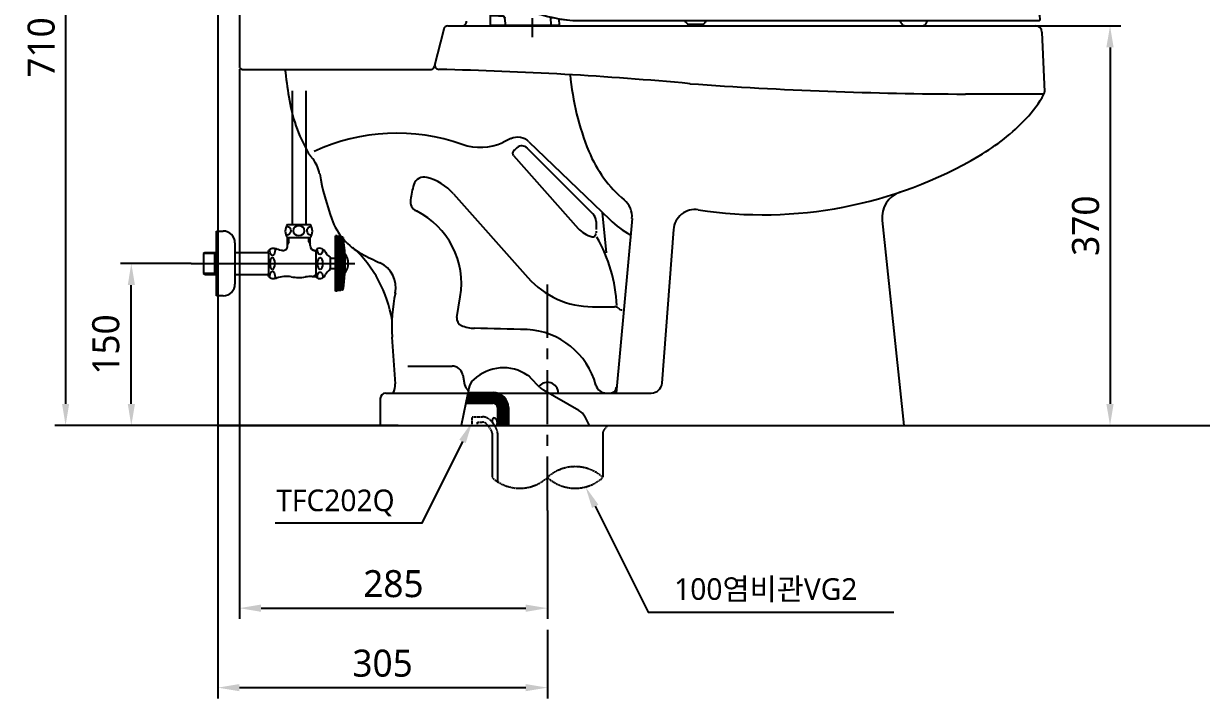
# Model space of a CAD drawing. Extents: x 62 to 2241, y -49 to 2238.
# Drawn here: x 62 to 1151, y -49 to 576 of the extents above; entities that cross this region are included whole.
import ezdxf

# ---------------------------------------------------------------- set-up
doc = ezdxf.new("R2010")
doc.units = 0
doc.header["$LTSCALE"] = 20
doc.header["$MEASUREMENT"] = 0
for name, pattern in [('CENTER', [2, 1.25, -0.25, 0.25, -0.25]), ('HIDDEN', [0.375, 0.25, -0.125]), ('HIDDEN2', [0.1875, 0.125, -0.0625])]:
    doc.linetypes.add(name, pattern=pattern)
doc.layers.get('0').update_dxf_attribs({"linetype": 'CONTINUOUS'})
doc.layers.get('DEFPOINTS').update_dxf_attribs({"linetype": 'CONTINUOUS'})
for name, color, linetype in [('1', 1, 'CONTINUOUS'), ('2', 2, 'CONTINUOUS'), ('3', 3, 'CONTINUOUS'), ('4', 4, 'CONTINUOUS'), ('6', 6, 'CONTINUOUS'), ('CENTER', 2, 'CENTER')]:
    doc.layers.add(name, color=color, linetype=linetype)
doc.styles.add('ROMANS', font='romans', dxfattribs={"height": 10.144927})
doc.styles.get("Standard").update_dxf_attribs({"font": 'NanumGothic.ttf'})
doc.dimstyles.get("Standard").update_dxf_attribs({"dimtxt": 2.7, "dimasz": 2, "dimexe": 2, "dimexo": 1, "dimgap": 1.5, "dimtad": 1, "dimlfac": 10, "dimzin": 0, "dimdsep": 46, "dimtxsty": 'Standard', "dimcen": 0, "dimclrt": 2, "dimadec": 0, "dimazin": 0, "dimtfac": 1, "dimtofl": 0, "dimtmove": 0, "dimatfit": 3, "dimfxl": 0, "dimtolj": 1, "dimtzin": 0, "dimarcsym": 0})

# ---------------------------------------------------------------- blocks, each defined once
blk = doc.blocks.new('*D3')
at = {"layer": '1', "color": 3, "linetype": 'ByBlock', "lineweight": -2}
for p, q in [((241.3, 204), (241.3, -48.7)), ((546.3, 14.9), (546.3, -48.7)), ((261.3, -38.7), (526.3, -38.7))]:
    blk.add_line(p, q, dxfattribs=at)
at = {"layer": '1', "color": 3}
for points in [[(261.3, -35.4), (261.3, -42), (241.3, -38.7)], [(526.3, -35.4), (526.3, -42), (546.3, -38.7)]]:
    blk.add_solid(points, dxfattribs=at)
at = {"layer": 'DEFPOINTS', "color": 0}
for p in [(241.3, 204), (546.3, 14.9), (546.3, -38.7)]:
    blk.add_point(p, dxfattribs=at)
at = {"layer": '1', "color": 2, "insert": (393.8, -16.2), "char_height": 25, "attachment_point": 5}
blk.add_mtext('\\A1;305', dxfattribs=at)
blk = doc.blocks.new('*D4')
at = {"layer": '1', "color": 3, "linetype": 'ByBlock', "lineweight": -2}
for p, q in [((216.7, 354), (151.3, 354)), ((161.3, 224), (161.3, 334)), ((241.3, 204), (151.3, 204))]:
    blk.add_line(p, q, dxfattribs=at)
at = {"layer": '1', "color": 3}
for points in [[(158, 334), (164.7, 334), (161.3, 354)], [(158, 224), (164.7, 224), (161.3, 204)]]:
    blk.add_solid(points, dxfattribs=at)
at = {"layer": 'DEFPOINTS', "color": 0}
for p in [(161.3, 354), (216.7, 354), (241.3, 204)]:
    blk.add_point(p, dxfattribs=at)
at = {"layer": '1', "color": 2, "insert": (137.8, 279), "char_height": 25, "attachment_point": 5, "rotation": 90}
blk.add_mtext('\\A1;150', dxfattribs=at)
blk = doc.blocks.new('*D6')
at = {"layer": '1', "color": 3, "linetype": 'ByBlock', "lineweight": -2}
for p, q in [((261.3, 534), (261.3, 24.9)), ((546.3, 125.3), (546.3, 24.9)), ((281.3, 34.9), (526.3, 34.9))]:
    blk.add_line(p, q, dxfattribs=at)
at = {"layer": '1', "color": 3}
for points in [[(281.3, 38.2), (281.3, 31.5), (261.3, 34.9)], [(526.3, 38.2), (526.3, 31.5), (546.3, 34.9)]]:
    blk.add_solid(points, dxfattribs=at)
at = {"layer": 'DEFPOINTS', "color": 0}
for p in [(261.3, 534), (546.3, 125.3), (546.3, 34.9)]:
    blk.add_point(p, dxfattribs=at)
at = {"layer": '1', "color": 2, "insert": (403.8, 57.4), "char_height": 25, "attachment_point": 5}
blk.add_mtext('\\A1;285', dxfattribs=at)
blk = doc.blocks.new('*X1')
at = {"color": 0}
for p, q in [((1040, 968), (1078.1, 968)), ((1040.2, 969), (1077.7, 969)), ((1040.4, 970), (1077.2, 970)), ((1040.6, 971), (1076.6, 971)), ((1040.8, 972), (1075.8, 972)), ((1041, 973), (1074.9, 973)), ((1041.2, 974), (1073.8, 974)), ((1041.4, 975), (1072.4, 975)), ((1041.6, 976), (1070.5, 976)), ((1041.8, 977), (1066.9, 977)), ((1066, 967), (1078.4, 967)), ((1067.8, 966), (1078.7, 966)), ((1068.5, 965), (1078.9, 965)), ((1068.9, 964), (1079, 964)), ((1069, 963), (1079, 963)), ((1069, 962), (1079, 962)), ((1069, 961), (1079, 961)), ((1069, 960), (1079, 960)), ((1069, 959), (1079, 959)), ((1069, 958), (1079, 958)), ((1069, 957), (1079, 957)), ((1069, 956), (1079, 956)), ((1069, 955), (1079, 955)), ((1069, 954), (1079, 954)), ((1069, 953), (1079, 953)), ((1069, 952), (1079, 952)), ((1069, 951), (1079, 951)), ((1069, 950), (1079, 950)), ((1069, 949), (1079, 949)), ((1069, 948), (1079, 948)), ((1069, 947), (1079, 947))]:
    blk.add_line(p, q, dxfattribs=at)
blk = doc.blocks.new('*D7')
at = {"layer": '1', "color": 3, "linetype": 'ByBlock', "lineweight": -2}
for p, q in [((281.3, 904), (90.5, 904)), ((100.5, 884), (100.5, 224)), ((408.2, 204), (90.5, 204))]:
    blk.add_line(p, q, dxfattribs=at)
at = {"layer": '1', "color": 3}
for points in [[(97.2, 884), (103.8, 884), (100.5, 904)], [(97.2, 224), (103.8, 224), (100.5, 204)]]:
    blk.add_solid(points, dxfattribs=at)
at = {"layer": 'DEFPOINTS', "color": 0}
for p in [(281.3, 904), (100.5, 204), (408.2, 204)]:
    blk.add_point(p, dxfattribs=at)
at = {"layer": '1', "color": 2, "insert": (78, 554), "char_height": 25, "attachment_point": 5, "rotation": 90}
blk.add_mtext('\\A1;710', dxfattribs=at)
blk = doc.blocks.new('*D11')
at = {"layer": '1', "color": 3, "linetype": 'ByBlock', "lineweight": -2}
for p, q in [((997.9, 574), (1076.9, 574)), ((1066.9, 554), (1066.9, 224)), ((876.1, 204), (1076.9, 204))]:
    blk.add_line(p, q, dxfattribs=at)
at = {"layer": '1', "color": 3}
for points in [[(1063.5, 554), (1070.2, 554), (1066.9, 574)], [(1063.5, 224), (1070.2, 224), (1066.9, 204)]]:
    blk.add_solid(points, dxfattribs=at)
at = {"layer": 'DEFPOINTS', "color": 0}
for p in [(997.9, 574), (876.1, 204), (1066.9, 204)]:
    blk.add_point(p, dxfattribs=at)
at = {"layer": '1', "color": 2, "insert": (1044.4, 389), "char_height": 25, "attachment_point": 5, "rotation": 90}
blk.add_mtext('\\A1;370', dxfattribs=at)
blk = doc.blocks.new('A$C0A0E4DA4')
at = {"color": 2, "ltscale": 50}
for p, q in [((41.9, 58), (42.5, 60.1)), ((42.5, 60.1), (42.6, 60.5)), ((36.9, 41.2), (40.1, 51.8)), ((40.1, 51.8), (40.2, 51.8)), ((40.2, 51.8), (40.3, 51.8)), ((40.3, 51.8), (40.3, 51.8)), ((52.4, 37.1), (47.7, 37.1)), ((50, 39.5), (50, 34.7)), ((507.3, 30.6), (506.6, 37.7)), ((8, 21.8), (1, 21.8)), ((8, 21.8), (43.7, 21.8)), ((0, 20.8), (0, 19.8)), ((0, 20.8), (0, 19.8)), ((8, 19.8), (0, 19.8)), ((0, 19.3), (0, 19.1)), ((0, 19.1), (0, 10.8)), ((8, 19.8), (0.5, 19.8)), ((1.5, 19.8), (0.5, 19.8)), ((4.4, 19.8), (1.5, 19.8)), ((7.8, 19.8), (8.9, 19.8)), ((8, 19.8), (11.1, 19.8)), ((8, 19.8), (9.8, 19.8)), ((11, 19.8), (9.8, 19.8)), ((14, 12.5), (13.5, 17.5)), ((14.3, 10.8), (13.6, 17.6)), ((14.1, 10.8), (14, 12.5)), ((38.8, 17.6), (38.8, 0)), ((64, 10.8), (63.9, 16.9)), ((80.2, 15.3), (264.5, 15.3)), ((264.5, 15.3), (353.6, 15.3)), ((353.6, 15.3), (467.3, 15.3)), ((467.3, 15.3), (507.8, 15.3)), ((508.8, 16.4), (508.5, 19.9)), ((64, 10.8), (0, 10.8))]:
    blk.add_line(p, q, dxfattribs=at)
for points in [[(45.2, 69), (41.8, 57.8)], [(45.3, 69.7), (45.3, 69.4), (45.2, 69)], [(45.2, 69), (45.2, 69.1)], [(45.2, 69), (45.2, 69)], [(90.3, 66.3), (85.9, 66.8), (81.5, 67.3), (77.3, 67.8), (73.2, 68.3), (70.9, 68.5), (68.7, 68.8), (66.6, 69.1), (64.5, 69.3), (62.6, 69.5), (60.7, 69.8), (58.9, 70), (56.7, 70.2), (54.7, 70.4), (52.9, 70.6), (51.3, 70.8), (49.8, 71), (48.6, 71.1), (47.4, 71.2), (46.4, 71.3), (46.1, 71.3)], [(90.3, 66.3), (96.8, 65.7), (103.1, 65.2), (109.2, 64.7), (115.2, 64.2), (121, 63.7), (126.5, 63.3), (131.8, 62.9), (136.9, 62.5), (141.9, 62.1), (146.7, 61.7), (151.4, 61.4), (155.9, 61.1), (160.2, 60.7), (162.1, 60.6), (163.9, 60.5), (165.7, 60.3), (167.5, 60.2), (169.2, 60.1), (170.9, 60), (172.6, 59.9), (175.6, 59.6), (178.7, 59.4), (182.1, 59.2), (185.7, 58.9), (189.4, 58.7), (193.4, 58.4), (197.4, 58.2), (201.5, 57.9), (205.8, 57.6), (210.2, 57.3), (214.9, 57.1), (219.7, 56.8), (224.7, 56.5), (229.9, 56.2), (235.2, 55.9), (240.8, 55.6), (246.4, 55.3), (252.2, 55), (258.1, 54.7), (264.3, 54.4)], [(186.8, 68.3), (185.5, 68.4), (184.1, 68.4), (182.4, 68.5), (180.6, 68.6), (178.6, 68.7), (176.4, 68.8), (174, 68.9), (171.4, 69.1), (168.6, 69.2), (165.7, 69.3), (162.5, 69.5), (159.2, 69.6)], [(161, 69.5), (159.2, 69.6)], [(40.1, 51.8), (40.2, 52.3), (40.4, 52.9), (40.5, 53.4), (40.7, 54), (40.9, 54.5), (41, 55), (41.2, 55.5), (41.3, 56), (41.3, 56)], [(40.2, 51.9), (40.5, 52.6), (41, 53.3), (41.6, 54), (42.2, 54.5), (43, 54.9), (43.8, 55.2), (44.6, 55.3), (45.3, 55.3)], [(40.6, 52.7), (40.6, 52.8), (41.2, 53.7), (41.5, 54.3), (41.8, 54.8), (42, 55.3), (42.3, 55.6), (42.4, 56), (42.6, 56.2), (42.7, 56.5), (42.7, 56.6)], [(41.3, 56), (41.4, 56.4), (41.5, 56.8), (41.6, 57.1), (41.7, 57.3), (41.8, 57.6), (41.8, 57.6)], [(41.7, 56.9), (41.6, 56.7), (41.4, 56.4), (41.3, 56)], [(41.8, 57.6), (41.8, 57.5), (41.7, 56.9)], [(41.8, 57), (41.7, 56.9)], [(41.8, 57.6), (41.8, 57.7), (41.8, 57.8), (41.8, 57.8)], [(41.8, 57.8), (41.8, 57.7), (41.8, 57.5)], [(41.8, 57.8), (41.8, 57.7), (41.8, 57.6)], [(41.8, 57.5), (41.8, 57.6), (41.8, 57.6)], [(42.1, 56.8), (42.1, 56.8), (42, 57), (41.9, 57.1), (41.8, 57.4), (41.8, 57.5)], [(41.9, 57.9), (41.9, 57.5), (42, 57.2), (42.2, 56.9), (42.5, 56.7)], [(42.4, 56.6), (42.3, 56.7), (42.1, 56.8)], [(42.4, 56.7), (42.5, 56.6)], [(42.5, 56.6), (42.4, 56.6)], [(42.4, 56.6), (42.4, 56.6), (42.5, 56.6)], [(42.5, 56.7), (42.8, 56.6), (43.3, 56.6), (43.8, 56.6), (44.5, 56.5), (45.2, 56.5), (46, 56.4), (46.8, 56.4), (47.6, 56.3), (48.4, 56.3), (49.3, 56.2), (50.1, 56.2), (50.8, 56.1), (51.6, 56.1), (52.3, 56), (53.1, 56), (54, 55.9), (55.1, 55.9), (56.5, 55.8), (58, 55.7), (59.7, 55.6), (61.5, 55.5), (63.6, 55.4), (65.9, 55.2), (68.1, 55.1), (70.5, 55), (73, 54.8), (75.7, 54.7), (78, 54.5), (80.3, 54.4), (82.8, 54.2), (85.4, 54.1), (87.6, 54)], [(42.5, 56.6), (42.5, 56.6), (42.7, 56.6)], [(42.5, 56.6), (42.5, 56.6), (42.5, 56.6)], [(42.7, 56.6), (42.8, 56.5)], [(42.7, 56.6), (42.8, 56.6)], [(45.3, 55.3), (59.6, 54.3), (66.3, 53.7)], [(50.5, 56.1), (50.2, 55.5), (49.9, 55)], [(87.6, 53.9), (84.7, 54.1), (81.8, 54.3), (79, 54.4), (76.2, 54.6), (74.8, 54.7)], [(334.2, 58.6), (332, 58.7), (329.9, 58.9), (327.9, 59.1), (326, 59.2), (324.3, 59.4), (322.7, 59.5), (321.2, 59.6), (319.8, 59.7)], [(40, 51.1), (33.5, 28.3)], [(40.6, 52.5), (40.4, 52.1), (40.1, 51.4), (40, 51.1)], [(40.1, 51.8), (40.5, 52.6)], [(40.1, 51.3), (40.3, 51.9), (40.4, 52)], [(40.2, 51.9), (40.2, 51.7), (40.1, 51.3)], [(40.5, 52.3), (40.6, 52.5)], [(135.7, 48.1), (135.5, 48.1), (134.8, 48.2), (134, 48.2), (133.2, 48.3), (132.6, 48.3), (132, 48.4), (131.4, 48.4), (130.7, 48.5), (129.8, 48.5), (128.8, 48.6), (127.9, 48.7), (127.1, 48.7), (126.5, 48.7), (125.9, 48.8), (125.3, 48.8), (124.5, 48.9), (123.8, 48.9), (123, 49), (122.4, 49), (121.8, 49.1), (121.2, 49.1), (120.6, 49.2), (120, 49.2), (119.2, 49.3), (118.5, 49.3), (117.7, 49.4), (116.9, 49.5), (116, 49.5), (115.2, 49.6), (114.7, 49.6), (114.2, 49.7), (113.5, 49.7), (112.8, 49.8), (112.2, 49.8), (111.7, 49.9), (111.1, 49.9), (110.4, 50), (109.7, 50), (108.9, 50.1), (108, 50.2), (107.2, 50.2), (106.5, 50.3), (105.9, 50.4), (105.4, 50.4), (105.1, 50.4), (104.9, 50.4), (104.6, 50.5), (104.4, 50.5), (104, 50.5), (103.7, 50.5), (103.4, 50.6), (103, 50.6), (102.5, 50.6), (101.7, 50.7), (100.8, 50.8), (100, 50.9), (99.2, 50.9), (98.6, 51), (97.7, 51), (96.8, 51.1), (95.8, 51.2), (94.7, 51.3), (93.6, 51.4), (91.5, 51.6), (89.5, 51.7), (87, 52), (84.6, 52.2), (82.3, 52.4), (80, 52.6), (77.6, 52.8), (75.4, 52.9), (73.1, 53.1), (70.8, 53.3), (68.5, 53.5), (66.3, 53.7), (66.3, 53.7)], [(87.6, 54), (88.1, 53.9), (91.6, 53.7), (94.8, 53.5), (97.9, 53.4), (100.7, 53.2), (103.4, 53), (105.8, 52.9), (108, 52.8), (109.9, 52.7), (111.5, 52.6), (113.1, 52.5), (114.5, 52.4), (115.9, 52.3), (117.4, 52.2), (118.8, 52.1), (125, 51.8), (131.3, 51.4), (137.6, 51), (154.5, 50.1), (171.4, 49.1), (191.5, 47.9), (211.6, 46.7), (231.7, 45.5), (241.7, 45), (251.7, 44.4), (261.8, 43.8), (271.8, 43.2), (281.8, 42.6), (291.8, 42), (301.2, 41.5), (310.6, 40.9), (319.9, 40.4), (329.2, 39.9), (338.4, 39.3), (345.1, 38.9), (351.7, 38.5), (358.3, 38.2), (364.8, 37.8), (371.3, 37.4), (377.6, 37), (383.8, 36.7), (390, 36.3), (396.1, 35.9), (402.2, 35.6), (408.2, 35.2), (414.2, 34.9), (420, 34.5), (425.7, 34.2), (431.3, 33.9), (436.7, 33.6), (442, 33.3), (447.2, 33), (451.5, 32.7), (455.8, 32.5), (459.9, 32.2), (464, 32), (468, 31.7), (471.8, 31.5), (475.2, 31.3), (478.5, 31.1), (481.6, 31), (484.5, 30.8), (487.3, 30.6), (489.2, 30.5), (490.9, 30.4), (492.6, 30.3), (494.2, 30.2), (495.7, 30.1), (497.1, 30), (498.4, 30), (499.6, 29.9), (500.1, 29.9), (500.6, 29.8), (501.1, 29.8), (501.5, 29.8), (501.9, 29.8), (502.3, 29.7), (502.7, 29.7), (503.1, 29.7), (503.5, 29.7), (503.9, 29.6), (504.4, 29.6), (504.8, 29.6), (505.2, 29.6), (505.5, 29.6), (505.9, 29.5), (506.1, 29.5), (506.3, 29.5), (506.5, 29.5), (506.5, 29.5)], [(264.4, 40.3), (258, 40.6), (251.8, 41), (245.8, 41.3), (240, 41.7), (234.4, 42), (229, 42.3), (224.1, 42.6), (219.5, 42.9), (215, 43.2), (210.6, 43.4), (206.5, 43.7), (202.6, 43.9), (198.9, 44.1), (195.3, 44.4), (191.9, 44.6), (188.8, 44.8), (185.8, 44.9), (183.1, 45.1), (180.4, 45.3), (177.6, 45.4), (171.1, 45.8), (164.5, 46.3), (157.6, 46.7), (150.6, 47.1), (143.3, 47.6), (140.6, 47.8), (137.9, 47.9), (135.4, 48.1), (133, 48.2), (130.8, 48.4), (128.8, 48.5), (127, 48.6), (125.5, 48.8), (124, 48.9), (122.8, 48.9), (121.8, 49)], [(136.2, 48.1), (121.8, 49)], [(136.1, 48.1), (136.1, 48.1), (135.9, 48.1), (135.7, 48.1), (135.7, 48.1)], [(264.3, 40.3), (234.6, 42), (204.8, 43.8), (175, 45.7), (145.2, 47.5), (136.2, 48.1)], [(505.7, 40.1), (505.6, 40.1), (504.4, 40.2), (502.7, 40.3), (500.5, 40.4), (497.8, 40.6), (494.7, 40.8), (491.1, 41), (487.1, 41.2), (482.7, 41.5), (477.9, 41.7), (472.6, 42), (467, 42.4), (461.1, 42.7), (455.1, 43.1), (447.2, 43.5), (439.1, 44), (430.8, 44.5), (422.1, 45), (412, 45.6), (401.5, 46.2), (390.8, 46.9), (379.9, 47.5), (368.8, 48.1), (357.4, 48.8), (346, 49.5), (329.9, 50.4), (313.6, 51.4), (297.2, 52.4), (280.8, 53.3), (264.3, 54.4)], [(36.4, 38.6), (36.3, 38)], [(36.6, 40.1), (36.6, 39.9), (36.6, 39.7)], [(37, 40.5), (36.9, 41.2)], [(264.3, 40.3), (264.4, 40.3)], [(264.4, 40.3), (264.4, 40.3), (264.3, 40.3)], [(264.4, 40.3), (266.8, 40.2)], [(266.8, 40.2), (274.3, 39.8), (284.3, 39.2), (294.2, 38.7), (304.1, 38.1), (314, 37.6), (323.6, 37.1), (333.2, 36.6), (336.1, 36.5)], [(336.7, 36.4), (336.7, 36.4), (336.1, 36.5)], [(336.4, 36.4), (336.1, 36.5)], [(345.4, 36), (345.1, 36), (344.3, 36), (343.4, 36.1), (342.4, 36.1), (341.4, 36.2), (340.4, 36.2), (339.6, 36.3), (338.8, 36.3), (338.1, 36.4), (337.7, 36.4), (337.2, 36.4), (336.7, 36.4)], [(487.6, 29.9), (487.4, 29.9), (487, 29.9), (486.5, 30), (485.9, 30), (485.3, 30), (484.6, 30), (483.9, 30.1), (483.1, 30.1), (482.3, 30.1), (481.5, 30.2), (480.6, 30.2), (479, 30.3), (477.3, 30.3), (475.6, 30.4), (473.7, 30.5), (471.7, 30.6), (469.6, 30.7), (467.4, 30.8), (464.9, 30.9), (462.2, 31), (459.5, 31.1), (456.7, 31.2), (455.4, 31.3), (454.1, 31.3), (452.9, 31.4), (451.7, 31.4), (450.5, 31.5), (449.4, 31.5), (448.1, 31.5), (446.4, 31.6), (444.5, 31.7), (442.4, 31.8), (441.1, 31.8), (439.8, 31.9), (438.4, 31.9), (437.3, 32), (436.4, 32), (435.7, 32), (435.1, 32.1), (434.3, 32.1), (433.4, 32.1), (432.6, 32.2), (431.7, 32.2), (430.8, 32.2), (430, 32.3), (429.3, 32.3), (427.1, 32.4), (424.6, 32.5), (422.1, 32.6), (419.8, 32.7), (417.4, 32.8), (414.8, 32.9), (412.2, 33), (409.5, 33.1), (406.6, 33.2), (403.6, 33.3), (400.7, 33.5), (398.9, 33.5), (397.1, 33.6), (395.5, 33.7), (394.1, 33.8), (392.6, 33.8), (391, 33.9), (389.3, 34), (387.5, 34), (385.8, 34.1), (384, 34.2), (382.3, 34.3), (380.8, 34.3), (379.4, 34.4), (378, 34.5), (376.7, 34.5), (374.7, 34.6), (372.8, 34.7), (370.8, 34.8), (368.6, 34.9), (366.3, 35), (363.8, 35.1), (362.1, 35.2), (360.4, 35.3), (358.8, 35.3), (357.1, 35.4), (356.2, 35.5), (355.3, 35.5), (354.6, 35.5), (354, 35.6), (353.4, 35.6), (352.7, 35.6), (351.8, 35.7), (350.9, 35.7), (350.1, 35.8), (349.4, 35.8), (348.8, 35.8), (347.9, 35.9), (347, 35.9), (346, 36), (345.4, 36)], [(0, 20.8), (0.1, 21.2), (0.3, 21.5), (0.6, 21.7), (1, 21.8)], [(33.4, 28.1), (33.5, 28.3)], [(33.5, 27.8), (33.5, 27.8), (33.4, 28.1), (33.4, 28.1)], [(33.5, 27.8), (33.5, 27.7), (33.6, 27.3), (33.7, 27), (33.9, 26.7), (34, 26.6), (34.2, 26.4), (34.5, 26.2), (34.8, 25.9), (35.2, 25.6), (35.6, 25.3), (36, 25), (36.5, 24.8), (36.9, 24.6), (37.4, 24.3), (38.3, 23.9), (39.3, 23.4), (40.6, 22.9), (41.3, 22.7), (42.1, 22.4), (43.1, 22), (44.1, 21.7), (45.3, 21.3), (46.7, 20.9), (48.2, 20.5), (49.8, 20), (51.6, 19.6), (53.4, 19.1), (55.3, 18.7), (57.4, 18.2), (59.7, 17.7), (62.1, 17.3), (64.2, 16.9), (66.5, 16.5), (68.8, 16.2), (71.3, 15.9), (73.8, 15.6), (76.4, 15.5)], [(33.6, 28.7), (33.6, 28.6)], [(35.3, 21.8), (35.5, 21.8)], [(35.8, 21.9), (35.6, 21.9), (35.5, 21.8)], [(36.3, 22.8), (36.3, 22.5), (36.2, 22.3), (36, 22), (35.8, 21.9)], [(36.3, 24.9), (36.3, 22.8)], [(437.5, 32), (437.3, 32), (437, 32)], [(487.6, 29.9), (487.3, 29.9), (487, 29.9), (486.5, 30), (486.4, 30)], [(494.9, 29.3), (494.4, 29.4), (493.3, 29.5), (492.6, 29.6), (492, 29.6), (491.4, 29.7), (490.8, 29.7), (490.2, 29.8), (489.9, 29.8), (489.8, 29.8), (489.7, 29.8), (489.6, 29.8), (489.4, 29.8), (489.2, 29.8), (489, 29.8), (488.8, 29.8), (488.4, 29.9), (488, 29.9), (487.6, 29.9)], [(494.9, 29.3), (494.9, 29.3)], [(495, 29.3), (495, 29.3), (495, 29.3), (495, 29.3)], [(495.9, 29.1), (495, 29.3)], [(501.6, 27.6), (500.7, 27.9), (499.5, 28.2), (498.5, 28.5), (497.6, 28.7), (496.9, 28.9), (496.3, 29), (495.9, 29.1)], [(501.8, 27.5), (501.7, 27.5), (501.6, 27.6)], [(504.9, 25), (504.5, 25.5), (504.2, 25.9), (504, 26.1), (503.8, 26.3), (503.6, 26.4), (503.4, 26.6), (503.2, 26.8), (502.8, 27), (502.4, 27.3), (501.8, 27.5), (501.8, 27.5)], [(506, 23.7), (506, 23.7), (505.9, 23.8), (505.8, 23.9), (505.6, 24), (505.4, 24.2), (505.2, 24.6), (504.9, 25)], [(508.5, 19.9), (508.3, 20.6), (508.1, 21.2), (507.8, 21.8), (507.5, 22.4), (507.1, 22.8), (506.7, 23.2), (506.3, 23.5), (506, 23.7)], [(506.3, 29.5), (506.5, 29.5)], [(506.5, 29.5), (506.5, 29.5), (506.7, 29.6), (506.9, 29.7), (507.1, 29.8), (507.3, 30.1), (507.3, 30.3), (507.3, 30.6)], [(0, 19.3), (0, 19.5), (0.1, 19.6), (0.3, 19.7), (0.5, 19.8)], [(0, 19.3), (0, 10.8)], [(11, 19.8), (11.2, 19.8)], [(11.2, 19.8), (11.4, 19.7), (11.9, 19.6), (12.1, 19.5), (12.3, 19.4), (12.5, 19.3), (12.7, 19.1), (12.9, 18.9), (13.2, 18.5), (13.4, 18.1), (13.5, 17.5)], [(49.8, 20), (49.9, 20), (52.2, 19.4), (54.5, 18.8), (57, 18.3), (59.6, 17.7), (62.2, 17.2), (65, 16.7), (67.8, 16.3), (70.6, 15.9), (73.5, 15.6), (76.4, 15.4)], [(55.9, 18.5), (56, 10.8)], [(76.4, 15.4), (76.4, 15.5), (76.4, 15.5)], [(76.4, 15.4), (80.2, 15.3)], [(76.6, 15.4), (76.6, 15.4)], [(76.6, 15.4), (76.7, 15.4)], [(76.6, 15.4), (76.7, 15.4)], [(180.1, 15.3), (180.1, 15.2), (180.7, 14.1), (181.3, 13.4)], [(181.3, 13.4), (181.8, 12.8), (182.5, 12.4), (183.2, 12.1), (184, 11.9)], [(184, 11.9), (184.2, 11.9), (184.6, 11.9), (185.2, 11.9)], [(194.9, 11.9), (195.5, 11.9), (195.9, 11.9), (196.1, 11.9)], [(196.1, 11.9), (196.9, 12.1), (197.6, 12.4), (198.2, 12.8), (198.8, 13.4)], [(198.8, 13.4), (199.3, 14.1), (199.9, 15.2), (200, 15.3)], [(379.1, 15.3), (379.2, 15.2), (379.4, 14.5), (379.7, 13.9), (380, 13.3), (380.4, 12.7), (380.9, 12)], [(380.9, 12), (381.1, 11.7), (381.5, 11.4), (381.8, 11.1), (382.2, 10.9), (383, 10.6), (383.6, 10.4)], [(400.2, 10.4), (400.8, 10.6), (401.5, 10.9), (401.9, 11.1), (402.3, 11.4), (402.7, 11.7), (402.9, 12)], [(402.9, 12), (403.4, 12.7), (403.8, 13.3), (404.1, 13.9), (404.3, 14.5), (404.6, 15.2), (404.6, 15.3)], [(402.9, 12), (403, 12.1)], [(399.9, 10.4), (400.2, 10.4)]]:
    blk.add_lwpolyline(points, dxfattribs=at)
blk.add_circle((50, 37.1), 2.37, dxfattribs=at)
for centre, radius, start, end in [((50.2, 68.4), 5, 88.5953, 163.5), ((374.7, 39), 5, 197.8332, 221.1124), ((377.7, 41.6), 9, 221.1122, 229.99), ((377.7, 41.6), 9, 304.8468, 318.8878), ((380.7, 39), 5, 318.8876, 331.1251), ((501.6, 37.2), 5, 6, 83.4433), ((11.1, 17.3), 2.5, 5.9994, 89.9994), ((507.8, 16.3), 1, 270, 6)]:
    blk.add_arc(centre, radius, start, end, dxfattribs=at)
for points, knots in [([(45.4, 69.8), (45.4, 69.8), (45.4, 69.8), (45.4, 69.8), (45.4, 69.7), (45.3, 69.7)], [0.0000005, 0.0000005, 0.0000005, 0.0000005, 0.3333333, 0.6666667, 0.9999995, 0.9999995, 0.9999995, 0.9999995]), ([(50.3, 73.4), (67.1, 73), (85.1, 72.5), (103.1, 71.9), (104.3, 71.8)], [0.0000193, 0.0000193, 0.0000193, 0.0000193, 0.277279, 0.2967851, 0.2967851, 0.2967851, 0.2967851]), ([(104.3, 71.8), (112.9, 71.5), (122.4, 71.2), (132, 70.8), (133, 70.8)], [0.2967851, 0.2967851, 0.2967851, 0.2967851, 0.4378889, 0.4544033, 0.4544033, 0.4544033, 0.4544033]), ([(133, 70.8), (141.7, 70.4), (150.6, 70), (159.5, 69.6), (159.6, 69.6)], [0.4544033, 0.4544033, 0.4544033, 0.4544033, 0.5984987, 0.6006749, 0.6006749, 0.6006749, 0.6006749]), ([(186.8, 68.3), (187.3, 68.3), (188.5, 68.2), (189.7, 68.1), (190.4, 68.1)], [0.74993429, 0.74993429, 0.74993429, 0.74993429, 0.75910855, 0.76977684, 0.76977684, 0.76977684, 0.76977684]), ([(190.4, 68.1), (199.5, 67.6), (209, 67.1), (218.5, 66.6), (219, 66.5)], [0.7697768, 0.7697768, 0.7697768, 0.7697768, 0.9197184, 0.9272582, 0.9272582, 0.9272582, 0.9272582]), ([(232.2, 65.8), (237.1, 65.5), (251.7, 64.6), (266.4, 63.6), (276.2, 62.9), (276.3, 62.9)], [0, 0, 0, 0, 0.1000262, 0.3000204, 0.3019588, 0.3019588, 0.3019588, 0.3019588]), ([(276.3, 62.9), (281.1, 62.6), (285.8, 62.2), (290.6, 61.9), (290.6, 61.9)], [0.30195879, 0.30195879, 0.30195879, 0.30195879, 0.40001749, 0.40009326, 0.40009326, 0.40009326, 0.40009326]), ([(305.2, 60.8), (305.2, 60.8), (310, 60.5), (315, 60.1), (319.9, 59.7), (320, 59.7)], [0.4999268, 0.4999268, 0.4999268, 0.4999268, 0.5000146, 0.6000117, 0.6014497, 0.6014497, 0.6014497, 0.6014497]), ([(334, 58.6), (334.1, 58.6), (343.9, 57.8), (358.6, 56.5), (373.2, 55.3), (378, 54.8)], [0.6977902, 0.6977902, 0.6977902, 0.6977902, 0.7000088, 0.900003, 1, 1, 1, 1]), ([(378, 54.8), (382.9, 54.4), (392.6, 53.5), (407.2, 52.1), (421.7, 50.7), (436.3, 49.3), (455.7, 47.3), (477.6, 44.9), (494.8, 43), (502.2, 42.1)], [0, 0, 0, 0, 0.117162, 0.234325, 0.351487, 0.468649, 0.585811, 0.820136, 1, 1, 1, 1]), ([(36.4, 38.6), (36.4, 38.6), (36.5, 39.1), (36.6, 39.7), (36.7, 40.4), (36.7, 40.6)], [0.312838, 0.312838, 0.312838, 0.312838, 0.3333333, 0.6666667, 0.8441628, 0.8441628, 0.8441628, 0.8441628]), ([(194.9, 11.9), (195.4, 11.9), (195.7, 11.9), (195.7, 11.9), (195.7, 11.9)], [0, 0, 0, 0, 0.5, 0.5000246, 0.5000246, 0.5000246, 0.5000246]), ([(383.6, 10.4), (385.2, 10.4), (386.7, 10.4), (389.2, 10.4), (390.6, 10.4)], [0.0165212, 0.0165212, 0.0165212, 0.0165212, 0.5, 1, 1, 1, 1])]:
    blk.add_open_spline(points, degree=3, knots=knots, dxfattribs=at)
for points in [[(159.6, 69.6), (166, 69.3), (172.4, 69), (178.8, 68.7)], [(179, 68.7), (181.6, 68.6), (184.2, 68.4), (186.8, 68.3)], [(219, 66.5), (223.4, 66.3), (227.8, 66), (232.2, 65.8)], [(290.6, 61.9), (295.2, 61.6), (299.8, 61.2), (304.4, 60.9)], [(304.4, 60.9), (304.4, 60.9), (304.4, 60.9), (304.4, 60.9)], [(304.4, 60.9), (304.6, 60.9), (304.8, 60.9), (305, 60.8)], [(305, 60.8), (305, 60.8), (305, 60.8), (305.1, 60.8)], [(305.1, 60.8), (305.1, 60.8), (305.1, 60.8), (305.1, 60.8)], [(305.1, 60.8), (305.1, 60.8), (305.1, 60.8), (305.2, 60.8)], [(320, 59.7), (324.6, 59.3), (329.3, 59), (334, 58.6)], [(36.7, 40.6), (36.8, 40.8), (36.8, 41), (36.9, 41.2)], [(28.6, 21.8), (28.5, 21.8), (28.5, 21.8), (28.5, 21.8)], [(28.6, 21.8), (28.5, 21.8), (28.5, 21.8), (28.5, 21.8)], [(28.7, 21.8), (28.7, 21.8), (28.7, 21.8), (28.6, 21.8)], [(76.7, 15.4), (77.1, 15.4), (77.9, 15.4), (79, 15.3), (79.8, 15.3), (80.2, 15.3)], [(184.4, 11.9), (184.4, 11.9), (184.7, 11.9), (185.2, 11.9)], [(185.2, 11.9), (185.7, 11.9), (186.5, 11.9), (187.5, 11.9)], [(187.5, 11.9), (187.6, 11.9), (187.9, 11.9), (188.1, 11.9)], [(188.1, 11.9), (188.4, 11.9), (188.9, 11.9), (189.7, 11.9), (190, 11.9)], [(190, 11.9), (190.4, 11.9), (191.1, 11.9), (191.7, 11.9), (192, 11.9)], [(192, 11.9), (192.2, 11.9), (192.4, 11.9), (192.6, 11.9)], [(192.6, 11.9), (193.6, 11.9), (194.4, 11.9), (194.9, 11.9)], [(390.6, 10.4), (391.9, 10.4), (393.5, 10.4), (395.2, 10.4)], [(395.2, 10.4), (395.5, 10.4), (395.8, 10.4), (396.1, 10.4)], [(396.1, 10.4), (396.4, 10.4), (397.1, 10.4), (397.8, 10.4), (398.2, 10.4)], [(398.2, 10.4), (398.5, 10.4), (399.1, 10.4), (399.4, 10.4), (399.9, 10.4)]]:
    blk.add_open_spline(points, degree=3, dxfattribs=at)

msp = doc.modelspace()

# ---------------------------------------------------------------- linework, layer by layer
at = {"color": 0}
for p, q in [((512.5, 469.6), (505, 466.1)), ((527.7, 460.8), (588.4, 400.1)), ((529.2, 466.7), (604, 394.6)), ((326.9, 453.6), (329.2, 450.8)), ((514.8, 454), (574.7, 386.5)), ((459.3, 418.6), (528.3, 340.9)), ((597.1, 401.3), (600.6, 363.8)), ((462.4, 304), (465.6, 323)), ((588.1, 314), (608.3, 314)), ((405.6, 242.7), (402.7, 285.8)), ((468, 251), (469.7, 242.1)), ((539.4, 239.3), (530.5, 248.5)), ((472.9, 235.1), (470.9, 225.1)), ((473.7, 238.7), (472.9, 235.1)), ((472.9, 234.6), (496.2, 234.6)), ((575.4, 217.9), (542.7, 236.8)), ((470.9, 225.1), (466.6, 204)), ((470.9, 224.6), (496.2, 224.6)), ((500.2, 220.6), (500.2, 204)), ((510.2, 220.6), (510.2, 204)), ((585.4, 204), (581.2, 211.9))]:
    msp.add_line(p, q, dxfattribs=at)
at = {"color": 0, "linetype": 'CENTER', "ltscale": 0.3}
msp.add_line((591.3, 393), (591.3, 381.7), dxfattribs=at)
at = {"color": 0, "linetype": 'HIDDEN', "ltscale": 0.15}
for p, q in [((476.7, 204), (476.7, 212)), ((476.7, 212), (486.3, 212)), ((494.4, 207.9), (498.2, 202.7)), ((481.7, 204), (481.7, 207)), ((481.7, 207), (486.3, 207)), ((490.4, 204.9), (494.1, 199.8)), ((601.7, 204), (598.6, 199.8))]:
    msp.add_line(p, q, dxfattribs=at)
at = {"color": 2}
for p, q in [((381.3, 204), (491, 204)), ((585.4, 204), (881.3, 204))]:
    msp.add_line(p, q, dxfattribs=at)
at = {"color": 0, "linetype": 'HIDDEN2', "ltscale": 0.17}
for p, q in [((495.1, 196.8), (495.1, 155.9)), ((500.1, 196.8), (500.1, 151.9)), ((597.6, 196.8), (597.6, 155.9))]:
    msp.add_line(p, q, dxfattribs=at)
at = {"color": 7}
for p, q in [((497.2, 204), (500.2, 204)), ((500.2, 204), (510.2, 204)), ((510.2, 204), (585.4, 204))]:
    msp.add_line(p, q, dxfattribs=at)
at = {"color": 0}
msp.add_lwpolyline([(417.1, 259), (458.1, 259)], dxfattribs=at)
msp.add_lwpolyline([(495.5, 206.8, 0.062131), (496.1, 205.5, 0.07536), (496.9, 204.5, 0.107055), (497.9, 204, 0.149889), (498.8, 204, 0.149889), (499.4, 204.5, 0.107055), (499.9, 205.5, 0.07536), (500, 206.7, 0.062131), (499.7, 208.2, 0.062131), (499.1, 209.5, 0.07536), (498.3, 210.4, 0.107055), (497.3, 210.9, 0.149889), (496.5, 210.9, 0.149889), (495.8, 210.4, 0.107055), (495.3, 209.4, 0.07536), (495.2, 208.2, 0.062131)], format="xyb", close=True, dxfattribs=at)
for centre, radius, start, end in [((1278.2, 655.2), 982.3, 187.0935, 188.6077), ((455.3, 530.7), 150, 188.6077, 209.6827), ((407, 292.1), 182.5, 70.6462, 114.7539), ((518.8, 455.9), 15, 46.0449, 114.8095), ((484.1, 511.5), 50, 250.6462, 294.8095), ((517, 456), 3, 133.9964, 221.5991), ((591.3, 379), 110, 131.728, 133.9964), ((522.8, 455.9), 7, 44.9552, 131.728), ((342.3, 466.3), 20, 209.6827, 219.4725), ((306, 431.7), 30, 10.0207, 39.4725), ((581.8, 480.4), 250, 190.0207, 199.9407), ((499, 403), 80, 162.5234, 172.9351), ((432.2, 424), 10, 75.1324, 162.5234), ((421.9, 385.4), 50, 41.5991, 75.1324), ((429.5, 411.6), 10, 172.9351, 243.5863), ((403.1, 415.6), 60, 199.9407, 241.6105), ((391.7, 335.5), 75, 350.4385, 63.5863), ((581.3, 393), 10, 0, 44.9552), ((666.1, 459), 89.5, 226.0449, 241.319), ((593.3, 403), 24.9, 221.5991, 256.7923), ((588.3, 381.7), 3, 256.7923, 0), ((470.6, 308.8), 140, 2.5578, 29.82), ((287.7, 283.1), 116.3, 9.1573, 47.4641), ((493.5, 582.8), 250, 241.6105, 245.8858), ((381.1, 331.8), 25, 348.1215, 65.8858), ((588.1, 394), 80, 221.5991, 270), ((552.4, 295.8), 150, 168.1215, 183.8196), ((608.3, 309), 5, 44.427, 90), ((615.4, 316), 5, 224.427, 270), ((469.4, 303.1), 7, 172.2472, 247.9106), ((479.9, 329), 35, 247.9106, 268.0444), ((391.9, -4020.8), 4315.7, 88.2011, 88.8474), ((523.7, 222.9), 70, 15.3286, 86.9482), ((458.1, 249), 10, 11.3099, 90), ((505.6, 217.3), 40.1, 55.7311, 133.1138), ((390.6, 241.7), 15, 329.3213, 3.8196), ((479.5, 244), 10, 191.3099, 230.472), ((488.4, 235.6), 15.1, 133.1138, 168.419), ((519.7, 238.1), 15.1, 43.9955, 55.7311), ((546.3, 234), 10, 0, 141.5378), ((600.8, 244), 10, 195.3286, 270), ((496.2, 220.6), 14, 0, 90), ((550.2, 249.8), 15.1, 223.9955, 240.0347), ((496.2, 220.6), 4.01, 0, 90), ((567.9, 204.8), 15.1, 27.7781, 60.0347)]:
    msp.add_arc(centre, radius, start, end, dxfattribs=at)
at = {"color": 0, "linetype": 'HIDDEN', "ltscale": 0.15}
for centre, radius, start, end in [((486.3, 202), 10, 36.0844, 90), ((486.3, 202), 5.02, 36.0844, 90), ((490.1, 196.8), 5.02, 0, 36.0844), ((490.1, 196.8), 10, 0, 36.0844)]:
    msp.add_arc(centre, radius, start, end, dxfattribs=at)
at = {"color": 0, "linetype": 'HIDDEN'}
msp.add_arc((602.6, 196.8), 5.02, 143.9156, 180, dxfattribs=at)
at = {"color": 0, "linetype": 'HIDDEN2', "ltscale": 0.25}
for centre, start, end in [((572, 128.2), 47.2264, 132.7736), ((520.7, 183.6), 227.2264, 312.7736), ((572, 183.6), 227.2264, 312.7736)]:
    msp.add_arc(centre, 37.7, start, end, dxfattribs=at)
at = {"layer": '1', "color": 0}
for p, q in [((261.3, 870), (261.3, 536.7)), ((450.4, 571), (441.6, 536)), ((454.3, 573.9), (997.9, 574)), ((1003.9, 568.3), (1006.3, 513)), ((264.3, 533.7), (438.6, 533.7)), ((1005.7, 510.8), (933.2, 510.8)), ((624.6, 395.7), (609.9, 234)), ((856, 393.9), (876.1, 204)), ((663, 385.4), (652.3, 243.3)), ((391.7, 229), (391.7, 204)), ((396.7, 234), (642.4, 234)), ((391.7, 204), (876.1, 204))]:
    msp.add_line(p, q, dxfattribs=at)
at = {"layer": '1', "color": 0, "linetype": 'Continuous'}
for p, q in [((595.4, 437.9), (595.4, 437.9)), ((856, 393.9), (856, 393.9))]:
    msp.add_line(p, q, dxfattribs=at)
at = {"layer": '1'}
msp.add_line((216.7, 354), (368.2, 354), dxfattribs=at)
at = {"layer": '1', "color": 0}
for centre, radius, start, end in [((467.4, 577.9), 4, 270.0125, 5.2276), ((454.2, 569.9), 4, 90.0125, 165.8362), ((997.9, 568), 6, 2.4818, 90.4079), ((264.3, 536.7), 3, 180, 270), ((438.6, 536.7), 3, 270, 345.8362), ((446.1, 537.7), 4, 165.8362, 269.0124), ((375.5, -2758.1), 3292.5, 84.7241, 88.7718), ((812.5, 550.6), 246.1, 185.0807, 202.1777), ((948.2, 4285.6), 3774.8, 265.8984, 269.7727), ((1002.2, 512.9), 4.05, 329.5015, 2.3827), ((913.3, 560.5), 104.9, 316.4698, 331.7188), ((844.4, 626), 200, 300.4458, 316.4698), ((691.2, 501.1), 115, 202.1777, 230.1222), ((745.5, 794.2), 395.1, 261.3205, 300.4458), ((880.9, 396.5), 25, 108.7981, 186.0411), ((604.6, 397.5), 20, 354.8208, 50.1222), ((682.9, 383.9), 20, 81.3205, 175.727), ((642.4, 244), 10, 270, 355.727), ((396.7, 229), 5, 90, 180), ((604.4, 240), 6, 269.999, 354.8208)]:
    msp.add_arc(centre, radius, start, end, dxfattribs=at)
at = {"layer": '1', "color": 0, "linetype": 'Continuous'}
msp.add_open_spline([(595.4, 437.9), (595.4, 437.9), (595.4, 437.9), (595.4, 437.9)], degree=3, dxfattribs=at)
msp.add_open_spline([(595.4, 437.9), (595.4, 437.9), (595.4, 437.9), (595.4, 437.9)], degree=3, dxfattribs=at)
at = {"layer": '3'}
for points in [[(467.8, 189.3), (430, 113.6), (294.5, 113.6)], [(590.5, 129.2), (639.6, 31.3), (866.9, 31.3)]]:
    msp.add_lwpolyline(points, dxfattribs=at)
for points in [[(464.8, 190.8), (476.7, 207.2), (470.8, 187.8)], [(593.5, 130.7), (581.6, 147.1), (587.6, 127.7)]]:
    msp.add_solid(points, dxfattribs=at)
at = {"layer": '4'}
for p, q in [((310, 514), (310, 390)), ((322.7, 514), (322.7, 390)), ((240.2, 324), (240.2, 384)), ((240.2, 384), (246.2, 384)), ((305.8, 390), (310, 390)), ((310, 390), (326.8, 390)), ((257.2, 373), (257.2, 335)), ((305.8, 378), (326.8, 378)), ((305.8, 370.1), (305.8, 378)), ((305.8, 374), (307.1, 374)), ((307.1, 374), (305.8, 371.9)), ((307.1, 374), (307.1, 378)), ((325.6, 374), (325.6, 378)), ((325.6, 374), (326.8, 374)), ((325.6, 374), (326.8, 371.9)), ((326.8, 370.5), (326.8, 378)), ((350.3, 378.5), (350.3, 379.5)), ((351.8, 379.5), (350.3, 379.5)), ((350.3, 354), (350.3, 378.5)), ((351.8, 379.3), (351.8, 379.5)), ((351.8, 379.3), (351.8, 354)), ((355.3, 378.6), (351.8, 378.6)), ((355.3, 377.6), (351.8, 377.6)), ((355.3, 376.6), (351.8, 376.6)), ((355.3, 375.6), (351.8, 375.6)), ((355.3, 374.6), (351.8, 374.6)), ((355.3, 373.6), (351.8, 373.6)), ((355.3, 372.6), (351.8, 372.6)), ((355.3, 371.6), (351.8, 371.6)), ((355.3, 370.6), (351.8, 370.6)), ((355.3, 379), (352.1, 379)), ((355.8, 378.5), (355.3, 379)), ((355.3, 379), (355.3, 354)), ((356.7, 378.5), (355.8, 378.5)), ((355.8, 378.5), (355.8, 354)), ((357.3, 378), (357.3, 354)), ((228.2, 363.3), (229.2, 364.3)), ((238.7, 363.3), (228.2, 363.3)), ((228.3, 344.8), (228.3, 363.3)), ((229.2, 364.3), (240.2, 364.3)), ((238.7, 363.3), (239.7, 364.3)), ((238.7, 343.8), (238.7, 364.3)), ((240.2, 363.7), (240.2, 344.4)), ((257.2, 364.3), (288.3, 364.3)), ((288.3, 363.3), (288.3, 366)), ((288.3, 363.3), (288.3, 344.8)), ((331.3, 365.3), (330, 366.2)), ((331.3, 366), (332.3, 366)), ((331.3, 365.3), (331.3, 366)), ((331.3, 365.3), (332.3, 365.3)), ((332.3, 366), (332.3, 366.7)), ((332.3, 342), (332.3, 366)), ((340.4, 365.3), (340.9, 364.4)), ((345.3, 359.8), (345.3, 358.8)), ((355.3, 369.6), (351.8, 369.6)), ((355.3, 368.6), (351.8, 368.6)), ((355.3, 367.6), (351.8, 367.6)), ((355.3, 366.6), (351.8, 366.6)), ((355.3, 365.6), (351.8, 365.6)), ((355.3, 364.6), (351.8, 364.6)), ((355.3, 363.6), (351.8, 363.6)), ((355.3, 362.6), (351.8, 362.6)), ((355.3, 361.6), (351.8, 361.6)), ((355.3, 360.6), (351.8, 360.6)), ((345.3, 358.8), (350.3, 358.8)), ((345.3, 358.8), (345.3, 349.3)), ((345.3, 348.3), (345.3, 349.3)), ((345.3, 349.3), (350.3, 349.3)), ((350.3, 328.5), (350.3, 354)), ((355.3, 359.6), (351.8, 359.6)), ((355.3, 358.6), (351.8, 358.6)), ((355.3, 357.6), (351.8, 357.6)), ((355.3, 356.6), (351.8, 356.6)), ((355.3, 355.6), (351.8, 355.6)), ((355.3, 354.6), (351.8, 354.6)), ((351.8, 328.7), (351.8, 354)), ((355.3, 353.4), (351.8, 353.4)), ((355.3, 352.4), (351.8, 352.4)), ((355.3, 351.4), (351.8, 351.4)), ((355.3, 350.4), (351.8, 350.4)), ((355.3, 349.4), (351.8, 349.4)), ((355.3, 329), (355.3, 354)), ((355.8, 329.5), (355.8, 354)), ((357.3, 330), (357.3, 354)), ((238.7, 344.8), (228.2, 344.8)), ((229.2, 343.8), (228.2, 344.8)), ((229.2, 343.8), (240.2, 343.8)), ((239.7, 343.8), (238.7, 344.8)), ((257.2, 343.8), (288.3, 343.8)), ((288.3, 342), (288.3, 344.8)), ((288.3, 343.8), (288.3, 343.6)), ((288.3, 342), (288.3, 343.6)), ((328.6, 342), (332.3, 342)), ((331.3, 342.8), (330, 342)), ((331.3, 342.8), (332.3, 342.8)), ((331.3, 342), (331.3, 342.8)), ((332.3, 341.3), (332.3, 342)), ((340.4, 342.7), (340.9, 343.7)), ((355.3, 348.4), (351.8, 348.4)), ((355.3, 347.4), (351.8, 347.4)), ((355.3, 346.4), (351.8, 346.4)), ((355.3, 345.4), (351.8, 345.4)), ((355.3, 344.4), (351.8, 344.4)), ((355.3, 343.4), (351.8, 343.4)), ((355.3, 342.4), (351.8, 342.4)), ((355.3, 341.4), (351.8, 341.4)), ((355.3, 340.4), (351.8, 340.4)), ((355.3, 339.4), (351.8, 339.4)), ((355.3, 338.4), (351.8, 338.4)), ((351.8, 328.5), (350.3, 328.5)), ((355.3, 337.4), (351.8, 337.4)), ((355.3, 336.4), (351.8, 336.4)), ((355.3, 335.4), (351.8, 335.4)), ((355.3, 334.4), (351.8, 334.4)), ((355.3, 333.4), (351.8, 333.4)), ((355.3, 332.4), (351.8, 332.4)), ((355.3, 331.4), (351.8, 331.4)), ((355.3, 330.4), (351.8, 330.4)), ((355.3, 329.4), (351.8, 329.4)), ((351.8, 328.5), (351.8, 328.7)), ((355.3, 329), (352.1, 329)), ((355.8, 329.5), (355.3, 329)), ((356.7, 329.5), (355.8, 329.5)), ((246.2, 324), (240.2, 324))]:
    msp.add_line(p, q, dxfattribs=at)
for centre, radius, start, end in [((246.2, 373), 11, 0, 90), ((313.8, 384), 10, 143.1301, 216.8699), ((318.8, 384), 10, 323.1301, 36.8699), ((352.1, 379.3), 0.3, 180, 270), ((356.7, 377.8), 0.7, 9.4934, 90), ((214.3, 354), 145, 1.9431, 9.4934), ((293.2, 361), 7, 69.0339, 134.5129), ((304.6, 390.8), 24.8, 249.0339, 262.2883), ((301.8, 370.1), 4, 262.2883, 0), ((331.3, 370.5), 4.5, 180, 270), ((335.7, 362.7), 5.36, 30, 130.4306), ((353, 371.4), 14, 210, 236.1902), ((348.1, 354), 14, 0.2473, 38.2141), ((214.3, 354), 145, 350.5066, 1.9431), ((348.1, 354.1), 14, 321.7859, 359.7527), ((293.2, 347), 7, 225.5, 290.9661), ((304.6, 317.3), 24.8, 79.2627, 110.9661), ((316.3, 379), 38, 259.2627, 279.3048), ((328.6, 304), 38, 90, 99.3048), ((335.7, 345.4), 5.36, 229.5694, 330), ((353, 336.7), 14, 123.8098, 150), ((246.2, 335), 11, 270, 0), ((352.1, 328.7), 0.3, 90, 180), ((356.7, 330.2), 0.7, 270, 350.5066)]:
    msp.add_arc(centre, radius, start, end, dxfattribs=at)
at = {"layer": '4', "extrusion": (0, 0, -1)}
for centre, major_axis, ratio, start_param, end_param in [((303.7, 384.3), (-5.23, 0), 0.866391, 1.824119, 4.49897), ((329.1, 384.3), (-5.23, 0), 0.866391, 4.942097, 7.58465), ((291.9, 366.5), (0, -5.22), 0.46009, 4.433611, 7.934688), ((336, 367.6), (0, -5.4), 0.478204, 4.79078, 7.834251), ((291.9, 341.6), (0, -5.22), 0.46009, 1.472186, 5.009627), ((336, 340.7), (0, -5.4), 0.478204, 1.540108, 4.68362)]:
    msp.add_ellipse(centre, major_axis=major_axis, ratio=ratio, start_param=start_param, end_param=end_param, dxfattribs=at)
for centre, major_axis, ratio in [((316.3, 384.3), (-5.23, 0), 0.866391), ((291.9, 354), (0, -5.22), 0.46009), ((336, 354), (0, -5.4), 0.478204)]:
    msp.add_ellipse(centre, major_axis=major_axis, ratio=ratio, dxfattribs=at)
at = {"layer": '6'}
msp.add_lwpolyline([(2241.3, 2099), (241.3, 2099), (241.3, 204), (2138.7, 204), (2138.7, 1204)], dxfattribs=at)
at = {"layer": 'CENTER', "color": 0, "linetype": 'CENTER', "ltscale": 2}
msp.add_line((546.3, 125.3), (546.3, 334.5), dxfattribs=at)
at = {"layer": 'DEFPOINTS', "color": 0, "linetype": 'ByBlock'}
msp.add_point((470.9, 224.6), dxfattribs=at)

# ---------------------------------------------------------------- block references
at = {"color": 0, "xscale": 1.003562326168321, "yscale": 1.003562326168321, "zscale": 1.003562326168321}
msp.add_blockref('*X1', (-572.6, -746), dxfattribs=at)
at = {"layer": '1', "color": 0}
msp.add_blockref('A$C0A0E4DA4', (493.4, 563.6), dxfattribs=at)

# ---------------------------------------------------------------- texts
at = {"layer": '2', "char_height": 20, "attachment_point": 4, "style": 'ROMANS'}
for s, insert in [('{\\fNanumGothic|b0|i0|c129|p50;T\\fNanumGothic|b0|i0|c0|p50;FC202\\fNanumGothic|b0|i0|c129|p50;Q}', (295.4, 132.3)), ('{\\fNanumGothic|b0|i0|c129|p50;100염비관VG2}', (663.6, 51.5))]:
    msp.add_mtext(s, dxfattribs=dict(at, insert=insert))

# ---------------------------------------------------------------- dimensions: what is measured, and where the dimension line sits
at = {"layer": '1'}
dim = msp.add_linear_dim(base=(100.5, 204), p1=(281.3, 904), p2=(408.2, 204), angle=90, text='710', dimstyle='Standard', override={"dimtxt": 25, "dimasz": 20, "dimexe": 10, "dimexo": 0, "dimgap": 10, "dimtoh": 1, "dimdec": 0, "dimlfac": 1, "dimrnd": 0.5, "dimzin": 8, "dimclrd": 3, "dimclre": 3, "dimtdec": 0, "dimarcsym": 1}, dxfattribs=at)
dim.commit()
dim.dimension.update_dxf_attribs({"geometry": '*D7', "text_midpoint": (100.5, 554), "dimtype": 160})
for base, p1, p2, picture, middle in [((1066.9, 204), (997.9, 574), (876.1, 204), '*D11', (1044.4, 389)), ((161.3, 354), (241.3, 204), (216.7, 354), '*D4', (137.8, 279))]:
    dim = msp.add_linear_dim(base=base, p1=p1, p2=p2, angle=90, dimstyle='Standard', override={"dimtxt": 25, "dimasz": 20, "dimexe": 10, "dimexo": 0, "dimgap": 10, "dimtoh": 1, "dimdec": 0, "dimlfac": 1, "dimrnd": 0.5, "dimzin": 8, "dimclrd": 3, "dimclre": 3, "dimtdec": 0, "dimarcsym": 1}, dxfattribs=at)
    dim.commit()
    dim.dimension.update_dxf_attribs({"geometry": picture, "text_midpoint": middle})
for base, p1, p2, picture, middle in [((546.3, 34.9), (261.3, 534), (546.3, 125.3), '*D6', (403.8, 57.4)), ((546.3, -38.7), (241.3, 204), (546.3, 14.9), '*D3', (393.8, -16.2))]:
    dim = msp.add_linear_dim(base=base, p1=p1, p2=p2, dimstyle='Standard', override={"dimtxt": 25, "dimasz": 20, "dimexe": 10, "dimexo": 0, "dimgap": 10, "dimtoh": 1, "dimdec": 0, "dimlfac": 1, "dimrnd": 0.5, "dimzin": 8, "dimclrd": 3, "dimclre": 3, "dimtdec": 0, "dimarcsym": 1}, dxfattribs=at)
    dim.commit()
    dim.dimension.update_dxf_attribs({"geometry": picture, "text_midpoint": middle})

doc.saveas('drawing.dxf')
